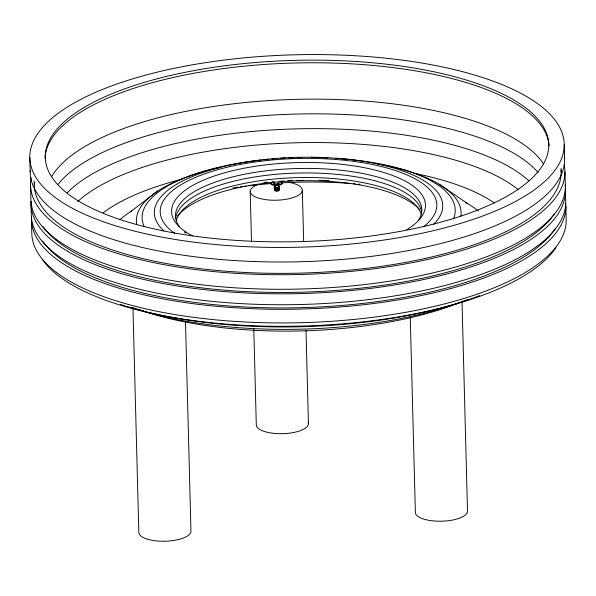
<?xml version="1.0" encoding="UTF-8"?>
<svg xmlns="http://www.w3.org/2000/svg" width="596" height="596" viewBox="0 0 596 596"><rect width="100%" height="100%" fill="white"/><g stroke="black" fill="none" stroke-linecap="round" stroke-linejoin="round"><path stroke-width="0.89" d="M130.323 211.856L157.798 191.003M272.752 182.793L274.674 183.941L278.488 183.844L280.388 182.607M438.991 184.164L467.689 203.653M564.226 144.508A267.291 96.224 -1.5 0 1 164.377 237.588A267.291 96.224 -1.5 0 1 162.432 70.917A267.291 96.224 -1.5 0 1 564.226 144.508L564.606 159.065M564.941 171.797L565.321 186.347M565.44 190.899L565.723 201.813A267.291 96.224 -1.5 0 1 299.632 304.534A267.291 96.224 -1.5 0 1 31.297 214.798L31.014 203.884M565.842 206.358L566.2 219.999A267.291 96.224 -1.5 0 1 300.108 322.719A267.291 96.224 -1.5 0 1 31.774 232.991L31.417 219.343M561.052 168.251L561.149 171.886M462.004 300.98L467.51 511.174A26.075 9.387 -1.5 0 1 441.554 521.195A26.075 9.387 -1.5 0 1 415.375 512.441L410.264 317.124M302.328 190.191L303.662 241.35M306.001 330.638L308.437 423.644M278.451 182.212L278.488 183.844M274.629 182.309L274.674 183.941M250.193 191.458L251.482 240.754M253.799 329.111L256.302 424.911A26.075 9.387 -1.5 0 0 284.441 433.597A26.075 9.387 -1.5 0 0 308.125 422.251M185.49 321.929L190.966 531.2A26.075 9.387 -1.5 0 1 165.01 541.22A26.075 9.387 -1.5 0 1 138.831 532.466L132.938 307.387M34.21 181.05L34.307 184.693M29.8 157.5L30.18 172.05M30.515 184.782L30.895 199.332A267.291 96.224 -1.5 0 0 301.621 289.008A267.291 96.224 -1.5 0 0 565.254 184.626M555.07 228.708A263.499 94.861 -1.5 0 1 299.609 307.715A263.499 94.861 -1.5 0 1 42.644 241.075M380.278 164.392A162.395 58.46 -1.5 0 1 460.85 216.259M136.7 224.133A162.395 58.46 -1.5 0 1 219.522 167.573M377.618 163.907A162.395 58.46 -1.5 0 1 379.317 164.213M119.856 219.73A194.84 70.142 -1.5 0 1 131.694 210.969M465.588 202.439A194.84 70.142 -1.5 0 1 478.342 211.021M555.949 247.645A264.482 95.211 -1.5 0 1 302.574 326.042A264.482 95.211 -1.5 0 1 44 261.741M43.389 260.929A264.482 95.211 -1.5 0 1 42.227 259.297M564.539 157.344A267.291 96.224 -1.5 0 1 298.514 261.786A267.291 96.224 -1.5 0 1 30.202 170.329M177.668 215.804A126.978 45.713 -1.5 0 1 297.389 180.811A126.978 45.713 -1.5 0 1 419.331 209.203M176.207 220.796A123.186 44.35 -1.5 0 1 298.35 177.601A123.186 44.35 -1.5 0 1 421.432 214.836M565.313 188.314A267.291 96.224 -1.5 0 1 299.348 293.619A267.291 96.224 -1.5 0 1 31.081 201.299M561.082 170.136A263.499 94.861 -1.5 0 1 298.916 273.147A263.499 94.861 -1.5 0 1 34.33 182.994M174.74 233.364A138.354 49.811 -1.5 0 1 297.024 158.521A138.354 49.811 -1.5 0 1 423.585 226.726M554.116 214.091A263.499 94.861 -1.5 0 1 299.244 292.256A263.499 94.861 -1.5 0 1 42.83 226.45M192.471 235.86A126.978 45.713 -1.5 0 1 214.038 176.096A126.978 45.713 -1.5 0 1 379.965 171.38A126.978 45.713 -1.5 0 1 406.695 229.765M163.863 230.868A144.247 51.927 -1.5 0 1 297.933 157.307A144.247 51.927 -1.5 0 1 433.635 224.32M103.227 212.787A218.397 78.62 -1.5 0 1 181.862 179.232M415.427 173.555A218.397 78.62 -1.5 0 1 494.173 202.841M564.166 164.898A267.291 96.224 -1.5 0 1 298.849 274.518A267.291 96.224 -1.5 0 1 31.126 177.846M459.851 302.425A220.356 79.328 -1.5 0 1 137.899 309.168M565.716 203.78A267.291 96.224 -1.5 0 1 299.751 309.078A267.291 96.224 -1.5 0 1 31.484 216.758M179.232 226.443A123.186 44.35 -1.5 0 1 298.112 168.504A123.186 44.35 -1.5 0 1 418.28 220.632M185.766 233.17A123.186 44.35 -1.5 0 1 184.373 232M467.808 299.497A233.163 83.939 -1.5 0 1 131.493 307.29M479.586 295.601A254.09 91.471 -1.5 0 1 147.696 312.17M145.886 311.723A254.09 91.471 -1.5 0 1 140.514 310.337M138.756 309.868A254.09 91.471 -1.5 0 1 133.549 308.415M131.85 307.923A254.09 91.471 -1.5 0 1 126.829 306.411M125.182 305.897A254.09 91.471 -1.5 0 1 120.362 304.325M335.861 158.312A156.606 56.374 -1.5 0 1 453.459 218.836M144.061 226.353A156.606 56.374 -1.5 0 1 261.085 160.048M263.79 159.758A156.606 56.374 -1.5 0 1 268.349 159.303M272.022 158.976A156.606 56.374 -1.5 0 1 276.648 158.603M280.366 158.35A156.606 56.374 -1.5 0 1 285.015 158.067M288.74 157.88A156.606 56.374 -1.5 0 1 293.381 157.694M298 157.56A156.606 56.374 -1.5 0 1 301.695 157.486M311.924 157.441A156.606 56.374 -1.5 0 1 327.688 157.858M232.976 187.956A192.873 69.434 -1.5 0 1 238.594 187.122M240.479 186.853A192.873 69.434 -1.5 0 1 242.356 186.6M244.241 186.347A192.873 69.434 -1.5 0 1 246.126 186.108M248.964 185.751A192.873 69.434 -1.5 0 1 270.882 183.59M281.148 182.898A192.873 69.434 -1.5 0 1 350.664 183.471M353.502 183.695A192.873 69.434 -1.5 0 1 355.387 183.851M358.218 184.104A192.873 69.434 -1.5 0 1 360.103 184.283M175.664 218.747A123.186 44.35 -1.5 0 1 297.084 173.078A123.186 44.35 -1.5 0 1 421.677 211.938M77.771 201.47A238.795 85.966 -1.5 0 1 296.674 142.772A238.795 85.966 -1.5 0 1 518.49 189.848M67.259 192.739A246.029 88.566 -1.5 0 1 296.488 128.863A246.029 88.566 -1.5 0 1 528.674 180.7M58.117 184.216A250.573 90.205 -1.5 0 1 297.359 114.03A250.573 90.205 -1.5 0 1 538.091 172.557M51.494 176.856A252.123 90.763 -1.5 0 1 295.758 99.376A252.123 90.763 -1.5 0 1 543.589 164.042M263.797 182.51A180.074 64.822 -1.5 0 1 267.44 182.175M272.014 181.795A180.074 64.822 -1.5 0 1 273.855 181.653M279.382 181.273A180.074 64.822 -1.5 0 1 284.001 180.998M287.697 180.811A180.074 64.822 -1.5 0 1 292.308 180.625M296.897 180.476A180.074 64.822 -1.5 0 1 303.304 180.335M319.002 180.342A180.074 64.822 -1.5 0 1 329.119 180.618M45.065 158.111A252.123 90.763 -1.5 0 1 296.026 62.967A252.123 90.763 -1.5 0 1 549.065 145.864M278.466 190.75A2.056 0.738 -1.5 0 1 278.101 190.899M278.578 187.33A2.056 0.738 -1.5 0 1 277.073 188.403A2.056 0.738 -1.5 0 1 274.674 187.666M278.608 187.263A2.466 0.887 -1.5 0 1 277.147 188.738A2.466 0.887 -1.5 0 1 274.406 187.621M278.302 187.554A2.056 0.738 -1.5 0 1 277.341 188.753A2.056 0.738 -1.5 0 1 274.681 188.045M275.203 190.489A2.056 0.738 -1.5 0 0 277.878 190.578A2.056 0.738 -1.5 0 0 278.637 189.625A2.466 0.887 -1.5 0 1 277.207 191.033A2.466 0.887 -1.5 0 1 274.465 189.923M274.912 190.333A2.056 0.738 -1.5 0 1 274.734 189.96M278.63 189.245A2.056 0.738 -1.5 0 1 276.849 190.333A2.056 0.738 -1.5 0 1 274.838 189.386M278.66 189.178A2.466 0.887 -1.5 0 1 277.192 190.653A2.466 0.887 -1.5 0 1 274.458 189.535M278.578 186.108A2.466 0.887 -1.5 0 1 278.272 187.368A2.466 0.887 -1.5 0 1 274.801 187.338A2.466 0.887 -1.5 0 1 275.106 186.079M278.704 186.362A2.056 0.738 -1.5 0 1 276.239 187.263A2.056 0.738 -1.5 0 1 275.002 186.146M278.555 186.563A2.056 0.738 -1.5 0 1 276.514 187.658A2.056 0.738 -1.5 0 1 275.017 186.526M278.585 186.496A2.466 0.887 -1.5 0 1 278.28 187.755A2.466 0.887 -1.5 0 1 274.816 187.718A2.466 0.887 -1.5 0 1 275.121 186.466M278.563 186.943A2.056 0.738 -1.5 0 1 277.319 187.993A2.056 0.738 -1.5 0 1 274.681 187.472M278.615 188.857A2.056 0.738 -1.5 0 1 277.11 189.93A2.056 0.738 -1.5 0 1 274.711 189.193M278.652 188.79A2.466 0.887 -1.5 0 1 277.185 190.266A2.466 0.887 -1.5 0 1 274.451 189.155M278.623 187.643A2.466 0.887 -1.5 0 1 277.155 189.118A2.466 0.887 -1.5 0 1 274.413 188.008M278.31 187.934A2.056 0.738 -1.5 0 1 277.602 189.096A2.056 0.738 -1.5 0 1 274.711 188.619M278.608 188.478A2.056 0.738 -1.5 0 1 277.103 189.55A2.056 0.738 -1.5 0 1 274.704 188.813M278.637 188.411A2.466 0.887 -1.5 0 1 277.177 189.886A2.466 0.887 -1.5 0 1 274.436 188.768M278.63 188.023A2.466 0.887 -1.5 0 1 277.162 189.506A2.466 0.887 -1.5 0 1 274.428 188.388M278.6 186.876A2.466 0.887 -1.5 0 1 277.133 188.351A2.466 0.887 -1.5 0 1 274.398 187.241M277.878 183.337A2.056 0.738 -1.5 0 1 277.423 183.449M281.647 181.609A5.878 2.116 -1.5 0 1 278.116 184.797A5.878 2.116 -1.5 0 1 270.696 182.935M281.662 182.19A5.878 2.116 -1.5 0 1 277.378 185.445A5.878 2.116 -1.5 0 1 270.904 182.957M277.878 183.24A2.056 0.738 -1.5 0 1 277.423 183.359M289.559 182.451A26.075 9.387 -1.5 0 1 297.762 195.644A26.075 9.387 -1.5 0 1 260.154 198.58A26.075 9.387 -1.5 0 1 256.854 184.998M172.05 232.574A251.825 90.659 -1.5 0 0 548.76 144.888A251.825 90.659 -1.5 0 0 170.225 75.55A251.825 90.659 -1.5 0 0 172.05 232.574"/></g></svg>
